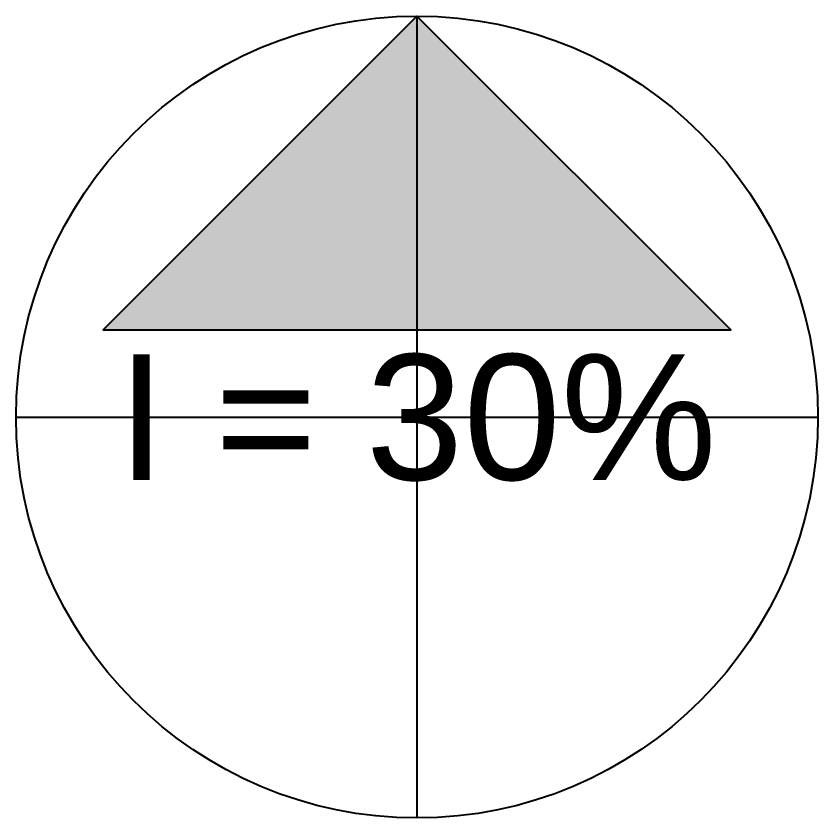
# Model space of a CAD drawing. Header units: metres. Extents: x 47642 to 47999, y 23306 to 23541.
# Drawn here: x 47771.341 to 47772.619, y 23421.542 to 23422.82 of the extents above; entities that cross this region are included whole.
import ezdxf
from ezdxf.enums import TextEntityAlignment as Align

# ---------------------------------------------------------------- set-up
doc = ezdxf.new("R2010")
doc.units = ezdxf.units.M
doc.header["$LTSCALE"] = 0.25
doc.layers.add('ARQ_0', color=7, linetype='Continuous', true_color=0xff7400, plot=False)
doc.layers.add('ARQ_CINZA 06', color=255, linetype='Continuous', lineweight=9)
doc.layers.add('ARQ_COTA_AZUL', color=5, linetype='Continuous', lineweight=20, true_color=0x0000ff)
doc.layers.add('SIMB_01', color=1, linetype='Continuous')
doc.styles.add('Annot_2.0mm', font='arial.ttf', dxfattribs={"height": 2})

# ---------------------------------------------------------------- blocks, each defined once
blk = doc.blocks.new('*U320')
at = {"layer": 'ARQ_CINZA 06'}
blk.add_hatch(color=256, dxfattribs=at).paths.add_polyline_path([(0, 0), (-5, -5), (5, -5)])
at = {"layer": 'ARQ_0'}
for p, q in [((0, 0), (0, -12.776)), ((-6.388, -6.388), (6.388, -6.388))]:
    blk.add_line(p, q, dxfattribs=at)
blk.add_circle((0, -6.388), 6.388, dxfattribs=at)
at = {"layer": 'SIMB_01'}
blk.add_lwpolyline([(0, 0), (-5, -5), (5, -5), (0, 0)], dxfattribs=at)
at = {"layer": 'SIMB_01', "style": 'Annot_2.0mm'}
blk.add_attdef('INCLINACAO', text='', height=2, dxfattribs=at).set_placement((0, -6.389), align=Align.MIDDLE_CENTER)

msp = doc.modelspace()

# ---------------------------------------------------------------- block references
at = {"layer": 'ARQ_COTA_AZUL', "xscale": 0.1, "yscale": 0.1, "zscale": 0.1}
msp.add_blockref('*U320', (47771.98, 23422.8196), dxfattribs=at).add_auto_attribs({'INCLINACAO': 'I = 30%'})

doc.saveas('drawing.dxf')
